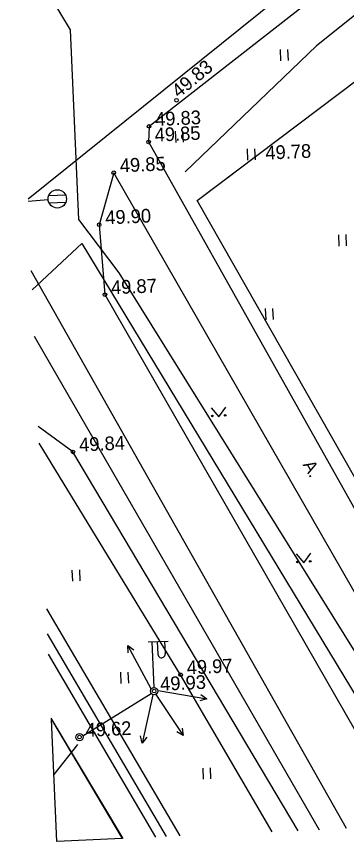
# Model space of a CAD drawing. Extents: x 641517 to 641719, y 6455721 to 6455847.
# Drawn here: x 641520.09 to 641538.16, y 6455721.44 to 6455766.57 of the extents above; entities that cross this region are included whole.
import ezdxf

# ---------------------------------------------------------------- set-up
doc = ezdxf.new("R2010")
doc.units = 0
for name, color, linetype in [('Level 10', 7, 'Continuous'), ('Level 11', 7, 'Continuous'), ('Level 12', 7, 'Continuous'), ('Level 14', 7, 'Continuous'), ('Level 15', 7, 'Continuous'), ('Level 16', 7, 'Continuous'), ('Level 19', 7, 'Continuous'), ('Level 22', 7, 'Continuous'), ('Level 23', 7, 'Continuous'), ('Level 24', 7, 'Continuous'), ('Level 27', 7, 'Continuous'), ('Level 28', 7, 'Continuous'), ('Level 29', 7, 'Continuous'), ('Level 30', 7, 'Continuous'), ('Level 31', 7, 'Continuous'), ('Level 40', 7, 'Continuous'), ('Level 41', 7, 'Continuous'), ('Level 54', 7, 'Continuous'), ('Level 58', 7, 'Continuous')]:
    doc.layers.add(name, color=color, linetype=linetype)

# ---------------------------------------------------------------- blocks, each defined once
blk = doc.blocks.new('PUNKT9')
at = {"layer": 'Level 12'}
blk.add_circle((0, 0), 100, dxfattribs=at)
blk = doc.blocks.new('KHEIN6')
at = {"layer": 'Level 15'}
for p, q in [((0, 620.11), (0, 0)), ((405.61, 608.83), (405.61, 0))]:
    blk.add_line(p, q, dxfattribs=at)
blk = doc.blocks.new('VMUR11')
at = {"layer": 'Level 15'}
for p, q in [((-403, 505), (0, 0)), ((0, 0), (397, 505))]:
    blk.add_line(p, q, dxfattribs=at)
for centre, radius in [((-353, 55), 42.8), ((347, 55), 45.2)]:
    blk.add_circle(centre, radius, dxfattribs=at)
blk = doc.blocks.new('VAPOS5')
at = {"layer": 'Level 29'}
for p, q in [((-200, 2700), (900, 2700)), ((0, 2700), (0, 200)), ((300, 2700), (300, 2000)), ((700, 2700), (700, 2000))]:
    blk.add_line(p, q, dxfattribs=at)
blk.add_circle((0, 0), 200, dxfattribs=at)
blk.add_arc((500, 2000), 200, 179.9393, 0.0607, dxfattribs=at)
blk = doc.blocks.new('VELT10')
at = {"layer": 'Level 27'}
blk.add_circle((0, 0), 200, dxfattribs=at)
blk = doc.blocks.new('WMNOO9')
at = {"layer": 'Level 27'}
blk.add_line((200, 0), (2900, -0.01), dxfattribs=at)
blk.add_lwpolyline([(2535.93, 176.12), (2900, -0.01), (2530.75, -176.23)], dxfattribs=at)
blk = doc.blocks.new('VRESK2')
at = {"layer": 'Level 23'}
for p, q in [((-458, 200), (458, 200)), ((-458, -200), (458, -200))]:
    blk.add_line(p, q, dxfattribs=at)
blk.add_circle((0, 0), 500, dxfattribs=at)

msp = doc.modelspace()

# ---------------------------------------------------------------- linework, layer by layer
at = {"layer": 'Level 10'}
msp.add_lwpolyline([(641566.956, 6455787.356), (641550.81, 6455776.388), (641536.523, 6455764.976), (641529.317, 6455758.085)], dxfattribs=at)
at = {"layer": 'Level 12'}
msp.add_line((641523.727, 6455727.224), (641527.463, 6455729.549), dxfattribs=at)
at = {"layer": 'Level 14'}
for p, q in [((641520.73, 6455756.464), (641521.822, 6455756.555)), ((641521.06, 6455749.085), (641536.655, 6455722.087))]:
    msp.add_line(p, q, dxfattribs=at)
at = {"layer": 'Level 15'}
for p, q in [((641584.972, 6455808.186), (641520.724, 6455756.582)), ((641538.152, 6455722.154), (641520.9, 6455752.666))]:
    msp.add_line(p, q, dxfattribs=at)
msp.add_lwpolyline([(641534.09, 6455721.972), (641529.076, 6455730.569), (641521.322, 6455743.243)], dxfattribs=at)
at = {"layer": 'Level 16'}
for p, q in [((641528.304, 6455721.713), (641521.789, 6455732.804)), ((641527.713, 6455721.686), (641521.839, 6455731.687))]:
    msp.add_line(p, q, dxfattribs=at)
at = {"layer": 'Level 19'}
msp.add_line((641521.728, 6455734.173), (641529.039, 6455721.746), dxfattribs=at)
at = {"layer": 'Level 22'}
for p, q in [((641520.087, 6455770.814), (641523.022, 6455765.844)), ((641523.022, 6455765.844), (641523.485, 6455755.472)), ((641523.485, 6455755.472), (641525.686, 6455752.549)), ((641523.669, 6455754.162), (641520.947, 6455751.618)), ((641523.669, 6455754.162), (641542.923, 6455722.368)), ((641525.686, 6455752.549), (641544.452, 6455722.436))]:
    msp.add_line(p, q, dxfattribs=at)
at = {"layer": 'Level 28'}
msp.add_lwpolyline([(641525.936, 6455721.607), (641521.995, 6455728.199)], dxfattribs=at)
at = {"layer": 'Level 30'}
for points in [[(641540.569, 6455770.886), (641527.346, 6455760.565), (641527.322, 6455759.709), (641541.109, 6455735.169)], [(641544.703, 6455725.491), (641540.842, 6455731.18), (641525.412, 6455758.031), (641524.615, 6455755.184), (641524.93, 6455751.358), (641539.761, 6455725.554), (641543.881, 6455722.554), (641544.161, 6455722.423)], [(641535.521, 6455722.036), (641523.182, 6455742.759), (641521.281, 6455744.151)]]:
    msp.add_lwpolyline(points, dxfattribs=at)
at = {"layer": 'Level 40'}
for points in [[(641549.274, 6455722.652), (641529.976, 6455756.504), (641543.271, 6455766.519), (641605.962, 6455725.191)], [(641549.274, 6455722.652), (641529.976, 6455756.504), (641532.648, 6455758.517)], [(641525.869, 6455721.604), (641522.298, 6455721.444), (641521.999, 6455728.121)], [(641521.999, 6455728.121), (641525.869, 6455721.604)]]:
    msp.add_lwpolyline(points, dxfattribs=at)
at = {"layer": 'Level 41'}
msp.add_line((641523.433, 6455726.757), (641522.134, 6455725.109), dxfattribs=at)
at = {"layer": 'Level 54'}
msp.add_line((641529.976, 6455756.504), (641529.976, 6455756.504), dxfattribs=at)

# ---------------------------------------------------------------- block references
at = {"layer": 'Level 10', "xscale": 0.0009999999999999998, "yscale": 0.001, "rotation": 2.5640455453467306}
for name, p in [('KHEIN6', (641534.552, 6455764.145)), ('KHEIN6', (641528.806, 6455759.673)), ('KHEIN6', (641532.745, 6455758.717)), ('KHEIN6', (641537.746, 6455754.015)), ('KHEIN6', (641533.735, 6455749.974)), ('KHEIN6', (641533.735, 6455749.974)), ('VMUR11', (641531.171, 6455744.683)), ('VMUR11', (641535.829, 6455736.695)), ('KHEIN6', (641523.154, 6455735.676)), ('KHEIN6', (641525.809, 6455730.086)), ('KHEIN6', (641525.809, 6455730.086)), ('KHEIN6', (641530.313, 6455724.845))]:
    msp.add_blockref(name, p, dxfattribs=at)
at = {"layer": 'Level 11', "xscale": 0.0009999999999999998, "yscale": 0.001, "rotation": 2.5640455453467306}
msp.add_blockref('VAPOS5', (641527.621, 6455729.672), dxfattribs=at)
at = {"layer": 'Level 12'}
for name, p, xscale, yscale, rotation in [('WMNOO9', (641527.554, 6455729.62), 0.0009999988328083466, 0.0009999988328083464, 118.33977765343619), ('WMNOO9', (641527.656, 6455729.729), 0.0010000032494572497, 0.0010000032494572497, -9.560973781192976), ('WMNOO9', (641527.602, 6455729.663), 0.0010000012348229711, 0.0010000012348229711, -102.50475969786451), ('WMNOO9', (641527.614, 6455729.653), 0.0010000020049223011, 0.001000002004922301, -56.28381790860512), ('VELT10', (641523.54, 6455727.152), 0.0009999999999999998, 0.001, 2.5640455453467306)]:
    msp.add_blockref(name, p, dxfattribs=dict(at, xscale=xscale, yscale=yscale, rotation=rotation))
at = {"layer": 'Level 24', "xscale": 0.0009999999999999998, "yscale": 0.001, "rotation": 2.5640455453467306}
msp.add_blockref('VRESK2', (641522.32, 6455756.597), dxfattribs=at)
at = {"layer": 'Level 31', "xscale": 0.0009999999999999998, "yscale": 0.001, "rotation": 2.5640455453467306}
for p in [(641528.85, 6455761.991), (641527.346, 6455760.565), (641527.322, 6455759.709), (641525.412, 6455758.031), (641524.615, 6455755.184), (641524.93, 6455751.358), (641523.182, 6455742.759), (641529.076, 6455730.569), (641527.621, 6455729.672), (641523.54, 6455727.152)]:
    msp.add_blockref('PUNKT9', p, dxfattribs=at)

# ---------------------------------------------------------------- texts
at = {"layer": 'Level 31'}
for s, rotation, p in [('49.83', 39.6308, (641528.976, 6455762.086)), ('49.83', 2.564, (641527.695, 6455760.58)), ('49.85', 2.564, (641527.671, 6455759.724)), ('49.78', 2.564, (641533.734, 6455758.741)), ('49.85', 2.564, (641525.762, 6455758.047)), ('49.90', 2.564, (641524.965, 6455755.2)), ('49.87', 2.564, (641525.28, 6455751.374)), ('49.84', 2.564, (641523.532, 6455742.775)), ('49.97', 2.564, (641529.426, 6455730.585)), ('49.93', 2.564, (641527.97, 6455729.688)), ('49.62', 2.564, (641523.89, 6455727.168))]:
    msp.add_text(s, height=0.75, rotation=rotation, dxfattribs=at).set_placement(p)
at = {"layer": 'Level 58'}
msp.add_text('A.', height=0.7, rotation=299.8829, dxfattribs=at).set_placement((641535.746, 6455742.055))

doc.saveas('drawing.dxf')
